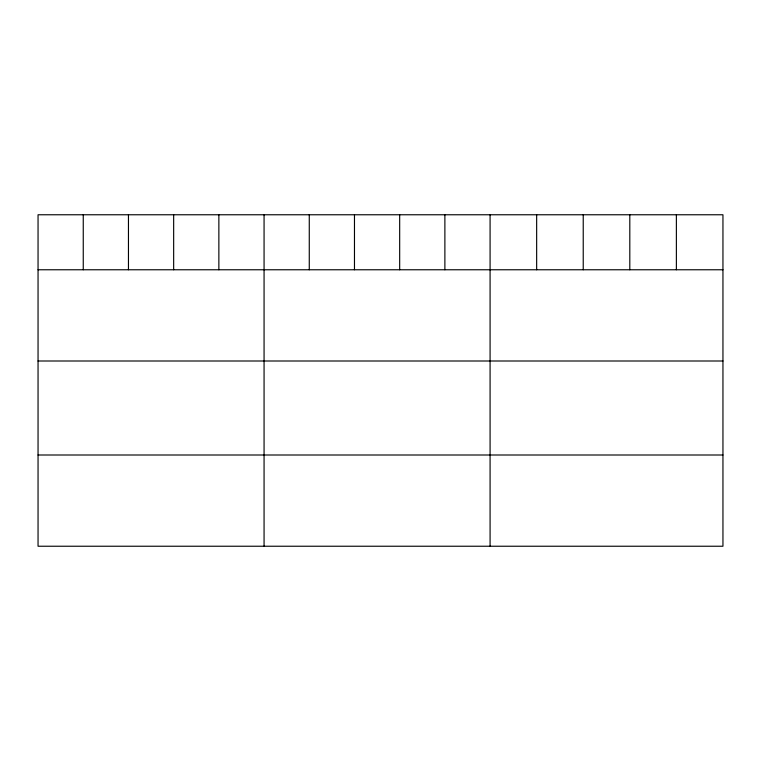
<?xml version="1.0" encoding="UTF-8"?>
<svg xmlns="http://www.w3.org/2000/svg" width="761" height="761" viewBox="0 0 761 761"><rect width="100%" height="100%" fill="white"/><g stroke="black" fill="none" stroke-linecap="round" stroke-linejoin="round"><path stroke-width="1.14" d="M722.95 269.765L722.95 546.236L38.05 546.236L38.05 214.764L722.95 214.764L722.95 269.765L38.05 269.765M38.05 360.999L722.95 360.999M38.05 455.002L722.95 455.002M676.377 214.764L676.377 269.765M629.804 214.764L629.804 269.765M583.23 214.764L583.23 269.765M536.657 214.764L536.657 269.765M490.084 214.764L490.084 546.236M444.881 214.764L444.881 269.765M399.677 214.764L399.677 269.765M354.474 214.764L354.474 269.765M309.27 214.764L309.27 269.765M264.067 214.764L264.067 546.236M218.864 214.764L218.864 269.765M173.66 214.764L173.66 269.765M128.457 214.764L128.457 269.765M83.253 214.764L83.253 269.765"/></g></svg>
